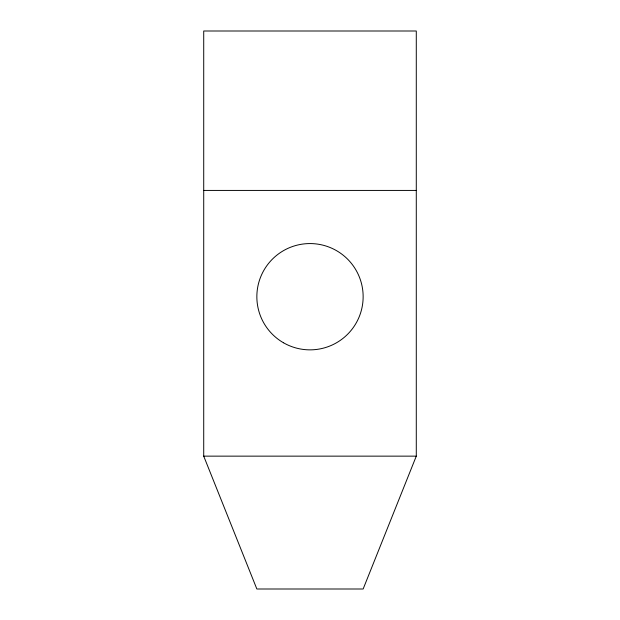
<?xml version="1.0" encoding="UTF-8"?>
<svg xmlns="http://www.w3.org/2000/svg" width="620" height="620" viewBox="0 0 620 620"><rect width="100%" height="100%" fill="white"/><g stroke="black" fill="none" stroke-linecap="round" stroke-linejoin="round"><path stroke-width="0.93" d="M416.284 456.142L363.142 589L256.858 589L203.717 456.142L203.717 31L416.284 31L416.284 456.142L203.717 456.142M203.717 190.425L416.284 190.425M283.425 342.736A53.142 53.142 0 0 0 363.142 296.716A53.142 53.142 0 0 0 283.425 250.689A53.142 53.142 0 0 0 283.425 342.736"/></g></svg>
